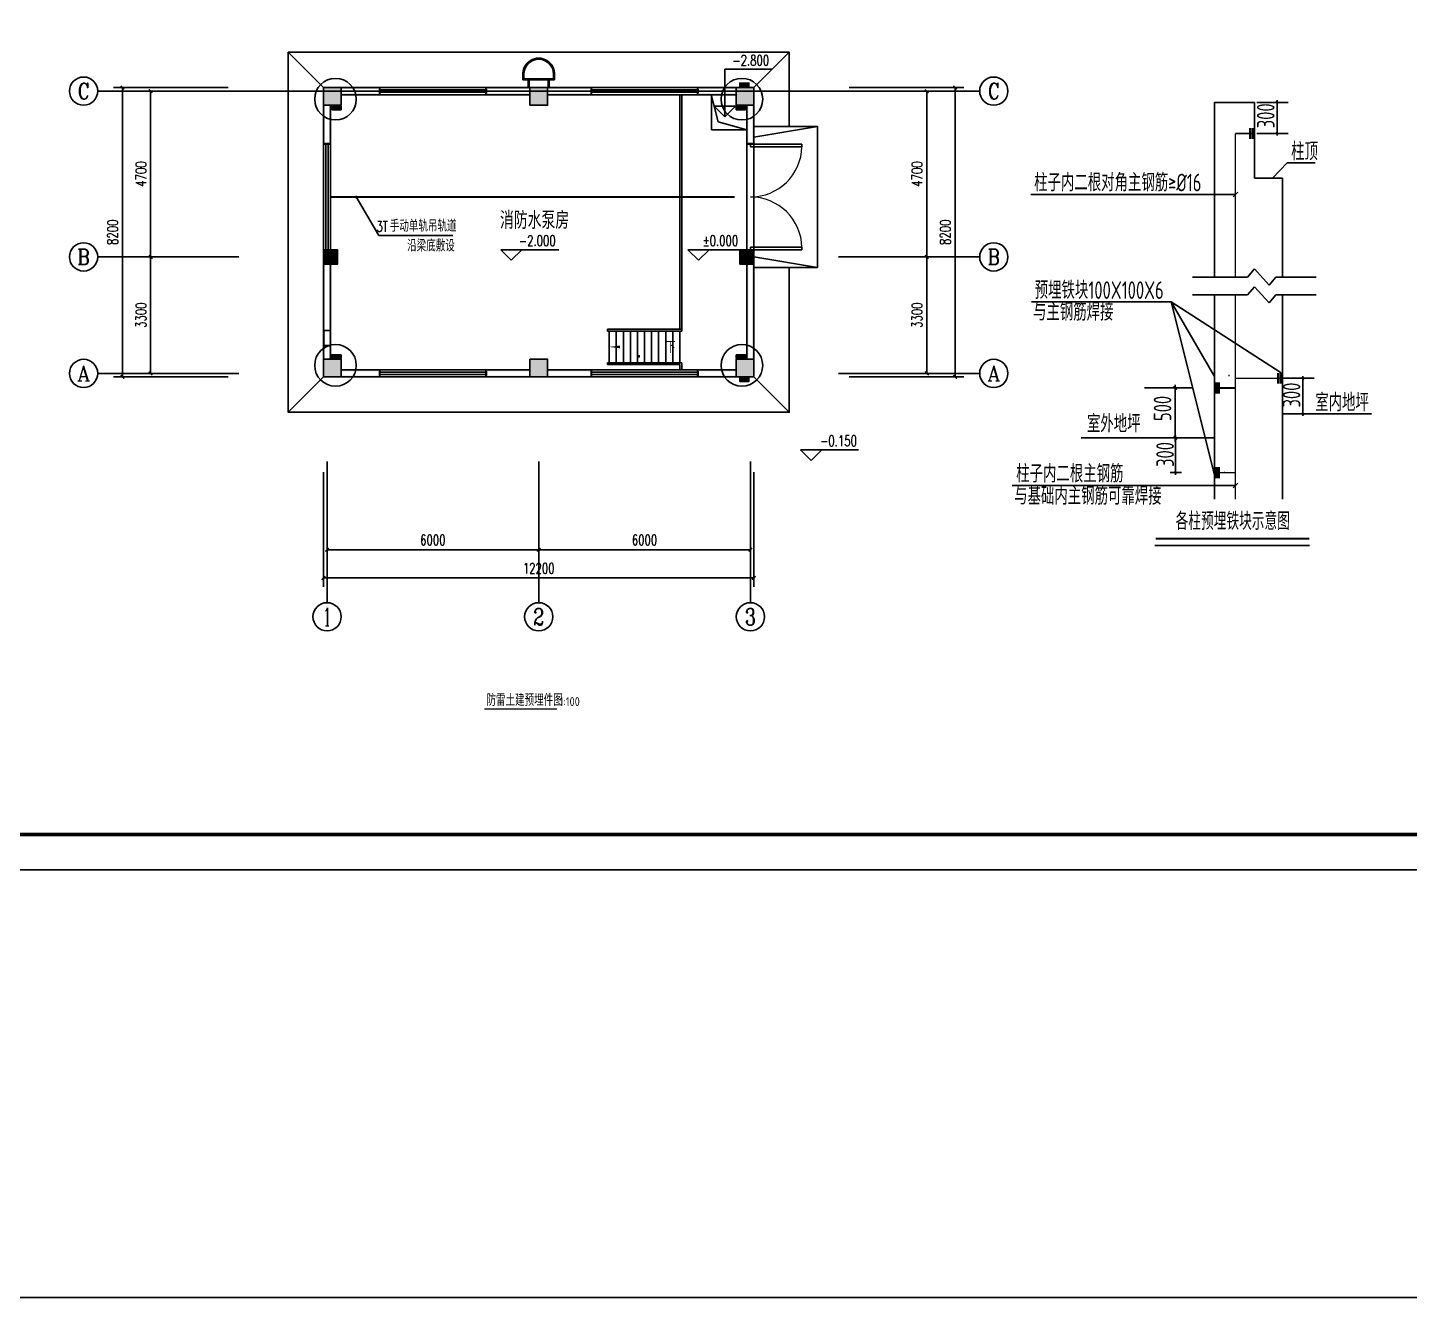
# Model space of a CAD drawing. Extents: x 5394041 to 5729212, y -433068 to -301615.
# Drawn here: x 5506274 to 5545440, y -433068 to -397078 of the extents above; entities that cross this region are included whole.
import ezdxf
from ezdxf.enums import TextEntityAlignment as Align

# ---------------------------------------------------------------- set-up
doc = ezdxf.new("R2010")
doc.units = 0
doc.header["$LTSCALE"] = 1000
doc.header["$MEASUREMENT"] = 0
doc.layers.get('0').update_dxf_attribs({"linetype": 'CONTINUOUS'})
doc.layers.get('Defpoints').update_dxf_attribs({"linetype": 'CONTINUOUS'})
doc.layers.add('_0', color=7, linetype='CONTINUOUS', lineweight=25)
for name, color, linetype in [('AXIS_TEXT', 7, 'CONTINUOUS'), ('PUB_HATCH', 8, 'CONTINUOUS'), ('PUB_TITLE', 4, 'CONTINUOUS'), ('SIG_TEXT', 7, 'CONTINUOUS'), ('建筑', 8, 'CONTINUOUS'), ('建筑底图', 251, 'CONTINUOUS'), ('电气', 3, 'CONTINUOUS')]:
    doc.layers.add(name, color=color, linetype=linetype)
doc.styles.add('_HZTXT', font='txt.shx', dxfattribs={"width": 0.8, "bigfont": 'HZTXT.shx'})
doc.styles.add('_TCH_AXIS', font='COMPLEX', dxfattribs={"bigfont": 'GBCBIG'})
doc.styles.add('_TCH_DIM', font='SIMPLEX', dxfattribs={"bigfont": 'GBCBIG'})
doc.styles.add('_TCH_DIM_T3', font='SIMPLEX', dxfattribs={"width": 0.705882, "bigfont": 'GBCBIG'})
doc.styles.add('COMPLEX', font='COMPLEX')
doc.styles.add('SCEI', font='sceie.shx', dxfattribs={"width": 0.75, "bigfont": 'sceic.shx'})
doc.styles.add('sceie', font='sceie.shx', dxfattribs={"width": 0.7, "bigfont": 'sceic.shx'})
doc.styles.get("Standard").update_dxf_attribs({"font": 'GBENOR', "bigfont": 'GBCBIG'})
doc.styles.add('说明样式', font='gbenor.shx', dxfattribs={"bigfont": 'gbcbig.shx'})
doc.linetypes.add('JD', pattern='A,0.6,[130,ltypeshp.shx,S=0.2,R=145,X=0,Y=0],0.6,-0.3,0.25,-0.3', length=2.05)
doc.dimstyles.new('_TCH_ARCH&&100', dxfattribs={"dimtxt": 297.5, "dimasz": 100, "dimexe": 250, "dimexo": 300, "dimgap": 126.25, "dimtad": 1, "dimdec": 0, "dimzin": 0, "dimdsep": 46, "dimtxsty": '_TCH_DIM_T3', "dimblk": 'ARCHTICK', "dimcen": 0.09, "dimclrt": 7, "dimazin": 2, "dimtfac": 1, "dimtdec": 0, "dimtix": 1, "dimtmove": 2, "dimatfit": 3, "dimfxl": 0, "dimtolj": 1, "dimtzin": 0, "dimarcsym": 0})
pattern_1 = [(45, (1188900.106, 188733.728), (-11.22532015, 11.22532015), [])]
pattern_2 = [(45, (1188801.123, 189382.477), (-11.22532015, 11.22532015), [])]

# ---------------------------------------------------------------- blocks, each defined once
blk = doc.blocks.new('_DIMX')
blk.add_line((-150, 0), (150, 0))
at = {"const_width": 50}
blk.add_lwpolyline([(-70, -70), (70, 70)], dxfattribs=at)
blk = doc.blocks.new('CCJX')
blk.add_line((-1, 0), (1, 0))
at = {"const_width": 0.45}
blk.add_lwpolyline([(-0.54, -0.5), (0.52, 0.56)], dxfattribs=at)
blk = doc.blocks.new('_ArchTick')
at = {"color": 0, "linetype": 'ByBlock', "const_width": 0.4}
blk.add_lwpolyline([(-0.5, -0.5), (0.5, 0.5)], dxfattribs=at)
blk = doc.blocks.new('*D565')
at = {"layer": 'Defpoints', "color": 0, "transparency": 16777216}
for p in [(5514661, -409378), (5526861, -409378), (5526861, -412678)]:
    blk.add_point(p, dxfattribs=at)
at = {"layer": '建筑底图', "color": 0, "lineweight": -2, "transparency": 16777216}
for p, q in [((5514661, -409678), (5514661, -412928)), ((5526861, -409678), (5526861, -412928)), ((5514661, -412678), (5526861, -412678))]:
    blk.add_line(p, q, dxfattribs=at)
at = {"layer": '建筑底图', "color": 0, "lineweight": -2, "transparency": 16777216, "xscale": 100, "yscale": 100, "zscale": 100, "rotation": 180}
blk.add_blockref('_ArchTick', (5514661, -412678), dxfattribs=at)
at = {"layer": '建筑底图', "color": 0, "lineweight": -2, "transparency": 16777216, "xscale": 100, "yscale": 100, "zscale": 100}
blk.add_blockref('_ArchTick', (5526861, -412678), dxfattribs=at)
at = {"layer": '建筑底图', "color": 7, "transparency": 16777216, "insert": (5520761, -412403), "char_height": 297.5, "attachment_point": 5, "style": '_TCH_DIM_T3'}
blk.add_mtext('\\A1;12200', dxfattribs=at)
blk = doc.blocks.new('*D566')
at = {"layer": 'Defpoints', "color": 0, "transparency": 16777216}
for p in [(5514761, -409378), (5520761, -409378), (5520761, -411878)]:
    blk.add_point(p, dxfattribs=at)
at = {"layer": '建筑底图', "color": 0, "lineweight": -2, "transparency": 16777216}
for p, q in [((5514761, -409678), (5514761, -412128)), ((5520761, -409678), (5520761, -412128)), ((5514761, -411878), (5520761, -411878))]:
    blk.add_line(p, q, dxfattribs=at)
at = {"layer": '建筑底图', "color": 0, "lineweight": -2, "transparency": 16777216, "xscale": 100, "yscale": 100, "zscale": 100, "rotation": 180}
blk.add_blockref('_ArchTick', (5514761, -411878), dxfattribs=at)
at = {"layer": '建筑底图', "color": 0, "lineweight": -2, "transparency": 16777216, "xscale": 100, "yscale": 100, "zscale": 100}
blk.add_blockref('_ArchTick', (5520761, -411878), dxfattribs=at)
at = {"layer": '建筑底图', "color": 7, "transparency": 16777216, "insert": (5517761, -411603), "char_height": 297.5, "attachment_point": 5, "style": '_TCH_DIM_T3'}
blk.add_mtext('\\A1;6000', dxfattribs=at)
blk = doc.blocks.new('*D567')
at = {"layer": 'Defpoints', "color": 0, "transparency": 16777216}
for p in [(5520761, -409378), (5526761, -409378), (5526761, -411878)]:
    blk.add_point(p, dxfattribs=at)
at = {"layer": '建筑底图', "color": 0, "lineweight": -2, "transparency": 16777216}
for p, q in [((5520761, -409678), (5520761, -412128)), ((5526761, -409678), (5526761, -412128)), ((5520761, -411878), (5526761, -411878))]:
    blk.add_line(p, q, dxfattribs=at)
at = {"layer": '建筑底图', "color": 0, "lineweight": -2, "transparency": 16777216, "xscale": 100, "yscale": 100, "zscale": 100, "rotation": 180}
blk.add_blockref('_ArchTick', (5520761, -411878), dxfattribs=at)
at = {"layer": '建筑底图', "color": 0, "lineweight": -2, "transparency": 16777216, "xscale": 100, "yscale": 100, "zscale": 100}
blk.add_blockref('_ArchTick', (5526761, -411878), dxfattribs=at)
at = {"layer": '建筑底图', "color": 7, "transparency": 16777216, "insert": (5523761, -411603), "char_height": 297.5, "attachment_point": 5, "style": '_TCH_DIM_T3'}
blk.add_mtext('\\A1;6000', dxfattribs=at)
blk = doc.blocks.new('*D571')
at = {"layer": 'Defpoints', "color": 0, "transparency": 16777216}
for p in [(5508961, -398778), (5512261, -398778), (5512261, -406978)]:
    blk.add_point(p, dxfattribs=at)
at = {"layer": '建筑底图', "color": 0, "lineweight": -2, "transparency": 16777216}
for p, q in [((5511961, -398778), (5508711, -398778)), ((5508961, -406978), (5508961, -398778)), ((5511961, -406978), (5508711, -406978))]:
    blk.add_line(p, q, dxfattribs=at)
at = {"layer": '建筑底图', "color": 0, "lineweight": -2, "transparency": 16777216, "xscale": 100, "yscale": 100, "zscale": 100}
for p, rotation in [((5508961, -398778), 90), ((5508961, -406978), 270)]:
    blk.add_blockref('_ArchTick', p, dxfattribs=dict(at, rotation=rotation))
at = {"layer": '建筑底图', "color": 7, "transparency": 16777216, "insert": (5508686, -402878), "char_height": 297.5, "attachment_point": 5, "rotation": 90, "style": '_TCH_DIM_T3'}
blk.add_mtext('\\A1;8200', dxfattribs=at)
blk = doc.blocks.new('*D572')
at = {"layer": 'Defpoints', "color": 0, "transparency": 16777216}
for p in [(5509761, -403578), (5512261, -403578), (5512261, -406878)]:
    blk.add_point(p, dxfattribs=at)
at = {"layer": '建筑底图', "color": 0, "lineweight": -2, "transparency": 16777216}
for p, q in [((5511961, -403578), (5509511, -403578)), ((5509761, -406878), (5509761, -403578)), ((5511961, -406878), (5509511, -406878))]:
    blk.add_line(p, q, dxfattribs=at)
at = {"layer": '建筑底图', "color": 0, "lineweight": -2, "transparency": 16777216, "xscale": 100, "yscale": 100, "zscale": 100}
for p, rotation in [((5509761, -403578), 90), ((5509761, -406878), 270)]:
    blk.add_blockref('_ArchTick', p, dxfattribs=dict(at, rotation=rotation))
at = {"layer": '建筑底图', "color": 7, "transparency": 16777216, "insert": (5509486, -405228), "char_height": 297.5, "attachment_point": 5, "rotation": 90, "style": '_TCH_DIM_T3'}
blk.add_mtext('\\A1;3300', dxfattribs=at)
blk = doc.blocks.new('*D573')
at = {"layer": 'Defpoints', "color": 0, "transparency": 16777216}
for p in [(5509761, -398878), (5512261, -398878), (5512261, -403578)]:
    blk.add_point(p, dxfattribs=at)
at = {"layer": '建筑底图', "color": 0, "lineweight": -2, "transparency": 16777216}
for p, q in [((5511961, -398878), (5509511, -398878)), ((5509761, -403578), (5509761, -398878)), ((5511961, -403578), (5509511, -403578))]:
    blk.add_line(p, q, dxfattribs=at)
at = {"layer": '建筑底图', "color": 0, "lineweight": -2, "transparency": 16777216, "xscale": 100, "yscale": 100, "zscale": 100}
for p, rotation in [((5509761, -398878), 90), ((5509761, -403578), 270)]:
    blk.add_blockref('_ArchTick', p, dxfattribs=dict(at, rotation=rotation))
at = {"layer": '建筑底图', "color": 7, "transparency": 16777216, "insert": (5509486, -401228), "char_height": 297.5, "attachment_point": 5, "rotation": 90, "style": '_TCH_DIM_T3'}
blk.add_mtext('\\A1;4700', dxfattribs=at)
blk = doc.blocks.new('*D574')
at = {"layer": 'Defpoints', "color": 0, "transparency": 16777216}
for p in [(5529261, -398778), (5532561, -398778), (5529261, -406978)]:
    blk.add_point(p, dxfattribs=at)
at = {"layer": '建筑底图', "color": 0, "lineweight": -2, "transparency": 16777216}
for p, q in [((5529561, -398778), (5532811, -398778)), ((5532561, -406978), (5532561, -398778)), ((5529561, -406978), (5532811, -406978))]:
    blk.add_line(p, q, dxfattribs=at)
at = {"layer": '建筑底图', "color": 0, "lineweight": -2, "transparency": 16777216, "xscale": 100, "yscale": 100, "zscale": 100}
for p, rotation in [((5532561, -398778), 90), ((5532561, -406978), 270)]:
    blk.add_blockref('_ArchTick', p, dxfattribs=dict(at, rotation=rotation))
at = {"layer": '建筑底图', "color": 7, "transparency": 16777216, "insert": (5532286, -402878), "char_height": 297.5, "attachment_point": 5, "rotation": 90, "style": '_TCH_DIM_T3'}
blk.add_mtext('\\A1;8200', dxfattribs=at)
blk = doc.blocks.new('*D575')
at = {"layer": 'Defpoints', "color": 0, "transparency": 16777216}
for p in [(5529261, -403578), (5531761, -403578), (5529261, -406878)]:
    blk.add_point(p, dxfattribs=at)
at = {"layer": '建筑底图', "color": 0, "lineweight": -2, "transparency": 16777216}
for p, q in [((5529561, -403578), (5532011, -403578)), ((5531761, -406878), (5531761, -403578)), ((5529561, -406878), (5532011, -406878))]:
    blk.add_line(p, q, dxfattribs=at)
at = {"layer": '建筑底图', "color": 0, "lineweight": -2, "transparency": 16777216, "xscale": 100, "yscale": 100, "zscale": 100}
for p, rotation in [((5531761, -403578), 90), ((5531761, -406878), 270)]:
    blk.add_blockref('_ArchTick', p, dxfattribs=dict(at, rotation=rotation))
at = {"layer": '建筑底图', "color": 7, "transparency": 16777216, "insert": (5531486, -405228), "char_height": 297.5, "attachment_point": 5, "rotation": 90, "style": '_TCH_DIM_T3'}
blk.add_mtext('\\A1;3300', dxfattribs=at)
blk = doc.blocks.new('*D576')
at = {"layer": 'Defpoints', "color": 0, "transparency": 16777216}
for p in [(5529261, -398878), (5531761, -398878), (5529261, -403578)]:
    blk.add_point(p, dxfattribs=at)
at = {"layer": '建筑底图', "color": 0, "lineweight": -2, "transparency": 16777216}
for p, q in [((5529561, -398878), (5532011, -398878)), ((5531761, -403578), (5531761, -398878)), ((5529561, -403578), (5532011, -403578))]:
    blk.add_line(p, q, dxfattribs=at)
at = {"layer": '建筑底图', "color": 0, "lineweight": -2, "transparency": 16777216, "xscale": 100, "yscale": 100, "zscale": 100}
for p, rotation in [((5531761, -398878), 90), ((5531761, -403578), 270)]:
    blk.add_blockref('_ArchTick', p, dxfattribs=dict(at, rotation=rotation))
at = {"layer": '建筑底图', "color": 7, "transparency": 16777216, "insert": (5531486, -401228), "char_height": 297.5, "attachment_point": 5, "rotation": 90, "style": '_TCH_DIM_T3'}
blk.add_mtext('\\A1;4700', dxfattribs=at)
blk = doc.blocks.new('_FZH')
blk.add_lwpolyline([(-0.5, -0.5), (0.5, -0.5), (0.5, 0.5), (-0.5, 0.5)], close=True)
at = {"layer": 'PUB_HATCH'}
blk.add_solid([(-0.5, -0.5), (0.5, -0.5), (-0.5, 0.5), (0.5, 0.5)], dxfattribs=at)
blk = doc.blocks.new('$TCHSYS$WIN2D')
for p, q in [((-0.5, 0.5), (0.5, 0.5)), ((-0.5, 0.5), (-0.5, -0.5)), ((0.5, 0.5), (0.5, -0.5)), ((0.5, 0.167), (-0.5, 0.167)), ((0.5, -0.167), (-0.5, -0.167)), ((-0.5, -0.5), (0.5, -0.5))]:
    blk.add_line(p, q)
blk = doc.blocks.new('$DorLib2D$00000002')
for p, q in [((-0.5, 0), (-0.5, 0.4875)), ((-0.475, 0.4875), (-0.5, 0.4875)), ((-0.475, 0), (-0.475, 0.4875)), ((0.475, 0), (0.475, 0.4875)), ((0.475, 0.4875), (0.5, 0.4875)), ((0.5, 0), (0.5, 0.4875)), ((-0.5, 0), (-0.475, 0)), ((0.5, 0), (0.475, 0))]:
    blk.add_line(p, q)
at = {"lineweight": 13}
for centre, start, end in [((-0.4875, 0), 0, 88.53072), ((0.4875, 0), 91.46928, 180)]:
    blk.add_arc(centre, 0.4875, start, end, dxfattribs=at)
blk = doc.blocks.new('_AXISO')
blk.add_circle((0, 0), 0.5)
at = {"layer": 'AXIS_TEXT', "style": 'COMPLEX', "width": 1.041667}
blk.add_attdef('A', text='', height=0.56, dxfattribs=at).set_placement((-0.25, -0.28), (0.25, -0.28), align=Align.FIT)

msp = doc.modelspace()

# ---------------------------------------------------------------- hatches: boundary and pattern name
at = {"layer": 'SIG_TEXT'}
h = msp.add_hatch(dxfattribs=at)
h.set_pattern_fill('ANSI31', color=256, scale=10, style=0)
h.set_pattern_definition(pattern_1)
h.paths.add_polyline_path([(5526461.2, -398756.7), (5526718.6, -398756.7), (5526718.6, -398652), (5526461.2, -398652)])
h = msp.add_hatch(dxfattribs=at)
h.set_pattern_fill('ANSI31', color=256, scale=10, style=0)
h.set_pattern_definition(pattern_2)
h.paths.add_polyline_path([(5515159.2, -399405.4), (5514901.8, -399405.4), (5514901.8, -399300.7), (5515159.2, -399300.7)])
h = msp.add_hatch(dxfattribs=at)
h.set_pattern_fill('ANSI31', color=256, scale=10, style=0)
h.set_pattern_definition(pattern_2)
h.paths.add_polyline_path([(5526362.2, -399405.4), (5526619.6, -399405.4), (5526619.6, -399300.7), (5526362.2, -399300.7)])
h = msp.add_hatch(dxfattribs=at)
h.set_pattern_fill('ANSI31', color=256, scale=10, style=0)
h.set_pattern_definition(pattern_2)
h.paths.add_polyline_path([(5515159.2, -406351.4), (5514901.8, -406351.4), (5514901.8, -406456.1), (5515159.2, -406456.1)])
h = msp.add_hatch(dxfattribs=at)
h.set_pattern_fill('ANSI31', color=256, scale=10, style=0)
h.set_pattern_definition(pattern_2)
h.paths.add_polyline_path([(5526362.2, -406351.4), (5526619.6, -406351.4), (5526619.6, -406456.1), (5526362.2, -406456.1)])
h = msp.add_hatch(dxfattribs=at)
h.set_pattern_fill('ANSI31', color=256, scale=10, style=0)
h.set_pattern_definition(pattern_1)
h.paths.add_polyline_path([(5526461.2, -407000.2), (5526718.6, -407000.2), (5526718.6, -407104.8), (5526461.2, -407104.8)])
at = {"layer": '建筑底图'}
for points in [[(5515160.7, -398778.4), (5514660.7, -398778.4), (5514700.7, -398818.4), (5515120.7, -398818.4)], [(5514660.7, -398778.4), (5514660.7, -399278.4), (5514700.7, -399238.4), (5514700.7, -398818.4)], [(5515160.7, -399278.4), (5515160.7, -398778.4), (5515120.7, -398818.4), (5515120.7, -399238.4)], [(5515160.7, -398778.4), (5515160.7, -398818.4), (5516220.7, -398818.4), (5516260.7, -398778.4)], [(5515160.7, -398938.4), (5515160.7, -398978.4), (5516260.7, -398978.4), (5516220.7, -398938.4)], [(5516260.7, -398978.4), (5516260.7, -398778.4), (5516220.7, -398818.4), (5516220.7, -398938.4)], [(5520510.7, -398818.4), (5520510.7, -398778.4), (5519260.7, -398778.4), (5519300.7, -398818.4)], [(5519260.7, -398778.4), (5519260.7, -398978.4), (5519300.7, -398938.4), (5519300.7, -398818.4)], [(5520510.7, -398978.4), (5520510.7, -398938.4), (5519300.7, -398938.4), (5519260.7, -398978.4)], [(5521010.7, -398778.4), (5520510.7, -398778.4), (5520550.7, -398818.4), (5520970.7, -398818.4)], [(5520510.7, -398778.4), (5520510.7, -399278.4), (5520550.7, -399238.4), (5520550.7, -398818.4)], [(5521010.7, -399278.4), (5521010.7, -398778.4), (5520970.7, -398818.4), (5520970.7, -399238.4)], [(5521010.7, -398778.4), (5521010.7, -398818.4), (5522220.7, -398818.4), (5522260.7, -398778.4)], [(5521010.7, -398938.4), (5521010.7, -398978.4), (5522260.7, -398978.4), (5522220.7, -398938.4)], [(5522260.7, -398978.4), (5522260.7, -398778.4), (5522220.7, -398818.4), (5522220.7, -398938.4)], [(5526360.7, -398818.4), (5526360.7, -398778.4), (5525260.7, -398778.4), (5525300.7, -398818.4)], [(5525260.7, -398778.4), (5525260.7, -398978.4), (5525300.7, -398938.4), (5525300.7, -398818.4)], [(5526360.7, -398978.4), (5526360.7, -398938.4), (5525300.7, -398938.4), (5525260.7, -398978.4)], [(5526860.7, -398778.4), (5526360.7, -398778.4), (5526400.7, -398818.4), (5526820.7, -398818.4)], [(5526360.7, -398778.4), (5526360.7, -399278.4), (5526400.7, -399238.4), (5526400.7, -398818.4)], [(5526860.7, -399278.4), (5526860.7, -398778.4), (5526820.7, -398818.4), (5526820.7, -399238.4)], [(5514660.7, -399278.4), (5515160.7, -399278.4), (5515120.7, -399238.4), (5514700.7, -399238.4)], [(5514700.7, -399278.4), (5514660.7, -399278.4), (5514660.7, -400378.4), (5514700.7, -400338.4)], [(5514860.7, -399278.4), (5514820.7, -399278.4), (5514820.7, -400338.4), (5514860.7, -400378.4)], [(5520510.7, -399278.4), (5521010.7, -399278.4), (5520970.7, -399238.4), (5520550.7, -399238.4)], [(5526360.7, -399278.4), (5526860.7, -399278.4), (5526820.7, -399238.4), (5526400.7, -399238.4)], [(5526700.7, -399278.4), (5526660.7, -399278.4), (5526660.7, -400378.4), (5526700.7, -400338.4)], [(5526860.7, -399278.4), (5526820.7, -399278.4), (5526820.7, -400338.4), (5526860.7, -400378.4)], [(5514660.7, -400378.4), (5514860.7, -400378.4), (5514820.7, -400338.4), (5514700.7, -400338.4)], [(5526660.7, -400378.4), (5526860.7, -400378.4), (5526820.7, -400338.4), (5526700.7, -400338.4)], [(5515060.7, -403378.4), (5514660.7, -403378.4), (5514700.7, -403418.4), (5515020.7, -403418.4)], [(5514660.7, -403378.4), (5514660.7, -403778.4), (5514700.7, -403738.4), (5514700.7, -403418.4)], [(5515060.7, -403778.4), (5515060.7, -403378.4), (5515020.7, -403418.4), (5515020.7, -403738.4)], [(5526860.7, -403378.4), (5526460.7, -403378.4), (5526500.7, -403418.4), (5526820.7, -403418.4)], [(5526460.7, -403378.4), (5526460.7, -403778.4), (5526500.7, -403738.4), (5526500.7, -403418.4)], [(5526860.7, -403778.4), (5526860.7, -403378.4), (5526820.7, -403418.4), (5526820.7, -403738.4)], [(5514660.7, -403778.4), (5515060.7, -403778.4), (5515020.7, -403738.4), (5514700.7, -403738.4)], [(5514660.7, -406478.4), (5514700.7, -406478.4), (5514700.7, -403778.4), (5514660.7, -403778.4)], [(5514820.7, -406478.4), (5514860.7, -406478.4), (5514860.7, -403778.4), (5514820.7, -403778.4)], [(5526460.7, -403778.4), (5526860.7, -403778.4), (5526820.7, -403738.4), (5526500.7, -403738.4)], [(5526660.7, -406478.4), (5526700.7, -406478.4), (5526700.7, -403778.4), (5526660.7, -403778.4)], [(5526820.7, -406478.4), (5526860.7, -406478.4), (5526860.7, -403778.4), (5526820.7, -403778.4)], [(5515160.7, -406478.4), (5514660.7, -406478.4), (5514700.7, -406518.4), (5515120.7, -406518.4)], [(5514660.7, -406478.4), (5514660.7, -406978.4), (5514700.7, -406938.4), (5514700.7, -406518.4)], [(5515160.7, -406978.4), (5515160.7, -406478.4), (5515120.7, -406518.4), (5515120.7, -406938.4)], [(5521010.7, -406478.4), (5520510.7, -406478.4), (5520550.7, -406518.4), (5520970.7, -406518.4)], [(5520510.7, -406478.4), (5520510.7, -406978.4), (5520550.7, -406938.4), (5520550.7, -406518.4)], [(5521010.7, -406978.4), (5521010.7, -406478.4), (5520970.7, -406518.4), (5520970.7, -406938.4)], [(5526860.7, -406478.4), (5526360.7, -406478.4), (5526400.7, -406518.4), (5526820.7, -406518.4)], [(5526360.7, -406478.4), (5526360.7, -406978.4), (5526400.7, -406938.4), (5526400.7, -406518.4)], [(5526860.7, -406978.4), (5526860.7, -406478.4), (5526820.7, -406518.4), (5526820.7, -406938.4)], [(5514660.7, -406978.4), (5515160.7, -406978.4), (5515120.7, -406938.4), (5514700.7, -406938.4)], [(5515160.7, -406778.4), (5515160.7, -406818.4), (5516220.7, -406818.4), (5516260.7, -406778.4)], [(5515160.7, -406938.4), (5515160.7, -406978.4), (5516260.7, -406978.4), (5516220.7, -406938.4)], [(5516260.7, -406978.4), (5516260.7, -406778.4), (5516220.7, -406818.4), (5516220.7, -406938.4)], [(5520510.7, -406818.4), (5520510.7, -406778.4), (5519260.7, -406778.4), (5519300.7, -406818.4)], [(5519260.7, -406778.4), (5519260.7, -406978.4), (5519300.7, -406938.4), (5519300.7, -406818.4)], [(5520510.7, -406978.4), (5520510.7, -406938.4), (5519300.7, -406938.4), (5519260.7, -406978.4)], [(5520510.7, -406978.4), (5521010.7, -406978.4), (5520970.7, -406938.4), (5520550.7, -406938.4)], [(5521010.7, -406778.4), (5521010.7, -406818.4), (5522220.7, -406818.4), (5522260.7, -406778.4)], [(5521010.7, -406938.4), (5521010.7, -406978.4), (5522260.7, -406978.4), (5522220.7, -406938.4)], [(5522260.7, -406978.4), (5522260.7, -406778.4), (5522220.7, -406818.4), (5522220.7, -406938.4)], [(5526360.7, -406818.4), (5526360.7, -406778.4), (5525260.7, -406778.4), (5525300.7, -406818.4)], [(5525260.7, -406778.4), (5525260.7, -406978.4), (5525300.7, -406938.4), (5525300.7, -406818.4)], [(5526360.7, -406978.4), (5526360.7, -406938.4), (5525300.7, -406938.4), (5525260.7, -406978.4)], [(5526360.7, -406978.4), (5526860.7, -406978.4), (5526820.7, -406938.4), (5526400.7, -406938.4)]]:
    msp.add_hatch(color=256, dxfattribs=at).paths.add_polyline_path(points)

# ---------------------------------------------------------------- linework, layer by layer
at = {"color": 1}
msp.add_lwpolyline([(5394041.5, -301614.8), (5684355, -301614.8), (5684355, -433067.9), (5394041.5, -433067.9)], close=True, dxfattribs=at)
for centre in [(5515000.7, -399105.5), (5526520.7, -399105.5), (5515000.7, -406651.4), (5526520.7, -406651.4)]:
    msp.add_circle(centre, 590.1)
at = {"layer": '_0', "color": 3, "const_width": 35}
msp.add_lwpolyline([(5519221.4, -416393.4), (5521277, -416393.4)], dxfattribs=at)
at = {"layer": 'PUB_TITLE', "color": 4}
msp.add_lwpolyline([(5498674.7, -420950.6), (5582774.7, -420950.6), (5582774.7, -361550.6), (5498674.7, -361550.6)], close=True, dxfattribs=at)
at = {"layer": 'PUB_TITLE', "color": 4, "const_width": 100}
msp.add_lwpolyline([(5501174.7, -419950.6), (5581774.7, -419950.6), (5581774.7, -362550.6), (5501174.7, -362550.6)], close=True, dxfattribs=at)
at = {"layer": 'SIG_TEXT', "ltscale": 5}
for points in [[(5526461.2, -398756.7), (5526718.6, -398756.7), (5526718.6, -398652), (5526461.2, -398652)], [(5515159.2, -399405.4), (5514901.8, -399405.4), (5514901.8, -399300.7), (5515159.2, -399300.7)], [(5526362.2, -399405.4), (5526619.6, -399405.4), (5526619.6, -399300.7), (5526362.2, -399300.7)], [(5515159.2, -406351.4), (5514901.8, -406351.4), (5514901.8, -406456.1), (5515159.2, -406456.1)], [(5526362.2, -406351.4), (5526619.6, -406351.4), (5526619.6, -406456.1), (5526362.2, -406456.1)], [(5526461.2, -407000.2), (5526718.6, -407000.2), (5526718.6, -407104.8), (5526461.2, -407104.8)]]:
    msp.add_lwpolyline(points, close=True, dxfattribs=at)
at = {"layer": '建筑'}
msp.add_line((5538226.9, -411761.6), (5542606.1, -411761.6), dxfattribs=at)
at = {"layer": '建筑', "const_width": 60}
msp.add_lwpolyline([(5538246.7, -411564.6), (5542606.1, -411564.6)], dxfattribs=at)
at = {"layer": '建筑底图'}
for p, q in [((5513660.7, -397778.4), (5514660.7, -398778.4)), ((5527860.7, -397778.4), (5526860.7, -398778.4)), ((5526034.4, -399603.8), (5526034.4, -398257.8)), ((5526034.4, -398257.8), (5527379.9, -398257.8)), ((5520311.7, -398558.4), (5520311.7, -398378.4)), ((5520460.7, -398558.4), (5520311.7, -398558.4)), ((5520340.7, -398528.4), (5520340.7, -398393.2)), ((5520460.7, -398528.4), (5520340.7, -398528.4)), ((5521060.7, -398528.4), (5521180.7, -398528.4)), ((5521060.7, -398558.4), (5521209.7, -398558.4)), ((5521180.7, -398528.4), (5521180.7, -398393.2)), ((5521209.7, -398558.4), (5521209.7, -398378.4)), ((5512260.7, -398878.4), (5508260.7, -398878.4)), ((5512260.7, -398878.4), (5529260.7, -398878.4)), ((5516260.7, -398778.4), (5515160.7, -398778.4)), ((5515160.7, -398978.4), (5516260.7, -398978.4)), ((5516260.7, -398978.4), (5516260.7, -398778.4)), ((5520510.7, -398778.4), (5519260.7, -398778.4)), ((5519260.7, -398778.4), (5519260.7, -398978.4)), ((5519260.7, -398978.4), (5520510.7, -398978.4)), ((5522260.7, -398778.4), (5521010.7, -398778.4)), ((5521010.7, -398978.4), (5522260.7, -398978.4)), ((5522260.7, -398978.4), (5522260.7, -398778.4)), ((5524760.7, -405628.4), (5524760.7, -398978.4)), ((5524820.7, -405678.4), (5524820.7, -398978.4)), ((5526360.7, -398778.4), (5525260.7, -398778.4)), ((5525260.7, -398778.4), (5525260.7, -398978.4)), ((5525260.7, -398978.4), (5526360.7, -398978.4)), ((5525660.7, -398978.4), (5525660.7, -399978.4)), ((5525660.7, -399015.9), (5525847.3, -399748.8)), ((5529260.7, -398878.4), (5533260.7, -398878.4)), ((5514660.7, -399278.4), (5514660.7, -400378.4)), ((5514860.7, -400378.4), (5514860.7, -399278.4)), ((5526034.4, -399603.8), (5525734.4, -399303.8)), ((5525734.4, -399303.8), (5526334.4, -399303.8)), ((5526034.4, -399603.8), (5526334.4, -399303.8)), ((5526660.7, -399278.4), (5526660.7, -400378.4)), ((5526860.7, -400378.4), (5526860.7, -399278.4)), ((5525847.3, -399748.8), (5526660.7, -399978.4)), ((5526860.7, -400178.4), (5528660.7, -399878.4)), ((5526860.7, -399878.4), (5528660.7, -399878.4)), ((5528660.7, -399878.4), (5528660.7, -403878.4)), ((5525660.7, -399978.4), (5526660.7, -399978.4)), ((5514660.7, -400378.4), (5514860.7, -400378.4)), ((5526660.7, -400378.4), (5526660.7, -403378.4)), ((5526660.7, -400378.4), (5526860.7, -400378.4)), ((5526860.7, -400378.4), (5526860.7, -403378.4)), ((5515583.1, -401878.4), (5516231.8, -402968.8)), ((5516231.8, -402968.8), (5518327.8, -402968.8)), ((5519984.2, -403672.2), (5519684.2, -403372.2)), ((5519684.2, -403372.2), (5521329.7, -403372.2)), ((5519984.2, -403672.2), (5520284.2, -403372.2)), ((5525291.8, -403672.2), (5524991.8, -403372.2)), ((5524991.8, -403372.2), (5526539.1, -403372.2)), ((5525291.8, -403672.2), (5525591.8, -403372.2)), ((5512260.7, -403578.4), (5508260.7, -403578.4)), ((5514660.7, -403778.4), (5514660.7, -406478.4)), ((5514860.7, -403778.4), (5514860.7, -406478.4)), ((5526660.7, -403778.4), (5526660.7, -406478.4)), ((5526860.7, -403578.4), (5528660.7, -403878.4)), ((5526860.7, -403778.4), (5526860.7, -406478.4)), ((5529260.7, -403578.4), (5533260.7, -403578.4)), ((5526860.7, -403878.4), (5528660.7, -403878.4)), ((5522710.7, -405678.4), (5522710.7, -405628.4)), ((5524820.7, -405628.4), (5522710.7, -405628.4)), ((5524820.7, -405678.4), (5522710.7, -405678.4)), ((5522760.7, -405678.4), (5522760.7, -406578.4)), ((5522960.7, -405678.4), (5522960.7, -406578.4)), ((5523160.7, -405678.4), (5523160.7, -406578.4)), ((5523360.7, -405678.4), (5523360.7, -406578.4)), ((5523560.7, -405678.4), (5523560.7, -406578.4)), ((5523760.7, -405678.4), (5523760.7, -406578.4)), ((5523960.7, -405678.4), (5523960.7, -406578.4)), ((5524160.7, -405678.4), (5524160.7, -406578.4)), ((5524360.7, -405678.4), (5524360.7, -406578.4)), ((5524560.7, -405678.4), (5524560.7, -406578.4)), ((5524760.7, -405678.4), (5524760.7, -406578.4)), ((5512260.7, -406878.4), (5508260.7, -406878.4)), ((5516260.7, -406778.4), (5515160.7, -406778.4)), ((5516260.7, -406978.4), (5516260.7, -406778.4)), ((5520510.7, -406778.4), (5519260.7, -406778.4)), ((5519260.7, -406778.4), (5519260.7, -406978.4)), ((5522260.7, -406778.4), (5521010.7, -406778.4)), ((5522260.7, -406978.4), (5522260.7, -406778.4)), ((5522710.7, -406628.4), (5522710.7, -406578.4)), ((5524820.7, -406578.4), (5522710.7, -406578.4)), ((5524760.7, -406628.4), (5522710.7, -406628.4)), ((5524760.7, -406778.4), (5524760.7, -406628.4)), ((5524820.7, -406778.4), (5524820.7, -406578.4)), ((5526360.7, -406778.4), (5525260.7, -406778.4)), ((5525260.7, -406778.4), (5525260.7, -406978.4)), ((5529260.7, -406878.4), (5533260.7, -406878.4)), ((5513660.7, -407978.4), (5514660.7, -406978.4)), ((5515160.7, -406978.4), (5516260.7, -406978.4)), ((5519260.7, -406978.4), (5520510.7, -406978.4)), ((5521010.7, -406978.4), (5522260.7, -406978.4)), ((5525260.7, -406978.4), (5526360.7, -406978.4)), ((5527860.7, -407978.4), (5526860.7, -406978.4)), ((5528481.8, -409343.5), (5528181.8, -409043.5)), ((5528181.8, -409043.5), (5529827.3, -409043.5)), ((5528481.8, -409343.5), (5528781.8, -409043.5)), ((5514760.7, -409378.4), (5514760.7, -413378.4)), ((5520760.7, -409378.4), (5520760.7, -413378.4)), ((5526760.7, -409378.4), (5526760.7, -413378.4))]:
    msp.add_line(p, q, dxfattribs=at)
for points in [[(5527860.7, -403878.4), (5527860.7, -407978.4), (5513660.7, -407978.4), (5513660.7, -397778.4), (5527860.7, -397778.4), (5527860.7, -399878.4)], [(5521060.7, -398778.4), (5521060.7, -398528.4), (5520460.7, -398528.4), (5520460.7, -398778.4)], [(5521030.7, -398778.4), (5521030.7, -398558.4), (5520490.7, -398558.4), (5520490.7, -398778.4)], [(5514860.7, -405658.4), (5514860.7, -406098.4), (5514660.7, -406098.4), (5514660.7, -405658.4), (5514860.7, -405658.4)]]:
    msp.add_lwpolyline(points, dxfattribs=at)
at = {"layer": '建筑底图', "const_width": 40}
for points in [[(5515572.8, -401861.2, 1), (5515593.3, -401895.6, 1)], [(5523608.3, -406379.7, 1), (5523582.8, -406410.5, 1)]]:
    msp.add_lwpolyline(points, format="xyb", close=True, dxfattribs=at)
at = {"layer": '建筑底图', "const_width": 60}
msp.add_lwpolyline([(5526313.5, -401878.4), (5514860.7, -401878.4)], dxfattribs=at)
at = {"layer": '建筑底图', "const_width": 30}
msp.add_lwpolyline([(5514845.7, -405673.4), (5514845.7, -406083.4), (5514675.7, -406083.4), (5514675.7, -405673.4)], close=True, dxfattribs=at)
at = {"layer": '建筑底图'}
msp.add_lwpolyline([(5524267.9, -406128.4, 0, 0, 0), (5522760.7, -406128.4, 0, 80, 0), (5523060.7, -406128.4, 0, 0, 0)], format="xyseb", dxfattribs=at)
for radius, start, end in [(450, 356.17745, 183.82255), (420, 0, 180)]:
    msp.add_arc((5520760.7, -398393.2), radius, start, end, dxfattribs=at)
at = {"layer": '电气'}
for p, q in [((5539913.2, -399199.2), (5539913.2, -402230.6)), ((5539913.2, -399199.2), (5541051.3, -399199.2)), ((5541051.3, -399199.2), (5541051.3, -401341)), ((5541113.2, -399196.8), (5542007.9, -399196.8)), ((5541693.1, -399196.8), (5541693.1, -400080.1)), ((5541113.2, -400077.7), (5542007.9, -400077.7)), ((5541562.2, -401341), (5541981.1, -400911)), ((5542767.5, -400911), (5541981.1, -400911)), ((5541051.3, -401341), (5541845.2, -401341)), ((5541845.2, -401341), (5541845.2, -402230.6)), ((5540509.7, -401809), (5534714.2, -401809)), ((5540577.3, -401741.4), (5540442, -401876.7)), ((5539913.2, -402230.6), (5539913.2, -404150)), ((5541845.2, -402230.6), (5541845.2, -404150)), ((5539294.9, -404150), (5540849.6, -404150)), ((5539913.2, -403958.6), (5539913.2, -404150)), ((5540849.6, -404150), (5541047.1, -403919.3)), ((5541047.1, -403919.3), (5541470.7, -404374.1)), ((5541470.7, -404374.1), (5541655.3, -404150)), ((5541655.3, -404150), (5542800.8, -404150)), ((5541845.2, -403958.6), (5541845.2, -404150)), ((5540849.6, -404652.9), (5541047.1, -404422.2)), ((5541047.1, -404422.2), (5541470.7, -404877)), ((5534732.6, -404849.7), (5538692, -404849.7)), ((5539913.2, -406968.3), (5538692, -404849.7)), ((5538692, -404849.7), (5539913.2, -409754.2)), ((5538692, -404849.7), (5541809.9, -406863.6)), ((5539294.9, -404652.9), (5540849.6, -404652.9)), ((5539913.2, -404652.9), (5539913.2, -406968.3)), ((5541470.7, -404877), (5541655.3, -404652.9)), ((5541655.3, -404652.9), (5542800.8, -404652.9)), ((5541845.2, -404652.9), (5541845.2, -407352.9)), ((5539913.2, -406740.3), (5539913.2, -407913.5)), ((5537934.2, -407292.3), (5539276.3, -407292.3)), ((5538804.1, -407292.3), (5538804.1, -408616.7)), ((5540311.4, -406941.2), (5540341.7, -406941.2)), ((5541845.2, -407017.7), (5542739.9, -407017.7)), ((5541845.2, -407267.9), (5541845.2, -410445.2)), ((5542425.1, -407078.2), (5542425.1, -408021.3)), ((5539913.2, -407913.5), (5539913.2, -410445.2)), ((5541845.2, -408024.9), (5544363.5, -408024.9)), ((5539913.2, -408707.4), (5536135.2, -408707.4)), ((5538531.4, -408707.4), (5538864.6, -408707.4)), ((5538807.6, -408707), (5538542, -408707)), ((5538807.6, -408707.4), (5538807.6, -409690.2)), ((5540509.7, -410053.1), (5534179.4, -410053.1)), ((5538659, -409690.2), (5538979.8, -409690.2)), ((5540192, -409691), (5540213.2, -409691)), ((5540577.3, -409985.4), (5540442, -410120.7))]:
    msp.add_line(p, q, dxfattribs=at)
for points, const_width in [([(5540931.1, -400231.8), (5540931.1, -399923.6)], 80.6), ([(5541016, -400231.8), (5541016, -399923.6)], 80.6), ([(5540509.7, -400077.7), (5541051.3, -400077.7)], 42.3), ([(5540509.7, -400080), (5540509.7, -402230.6)], 42.3), ([(5540509.7, -402230.6), (5540509.7, -404150)], 42.3), ([(5540509.7, -404652.9), (5540509.7, -407020.6)], 42.3), ([(5540509.7, -406792.6), (5540509.7, -410445.2)], 42.3), ([(5541725, -407171.8), (5541725, -406863.6)], 80.6), ([(5541809.9, -407171.8), (5541809.9, -406863.6)], 80.6), ([(5539941.9, -407454.1), (5539941.9, -407130.5)], 84.7), ([(5540031.1, -407454.1), (5540031.1, -407130.5)], 84.7), ([(5539941.9, -409852.8), (5539941.9, -409529.3)], 84.7), ([(5540031.1, -409852.8), (5540031.1, -409529.3)], 84.7)]:
    msp.add_lwpolyline(points, dxfattribs=dict(at, const_width=const_width))
at = {"layer": '电气', "linetype": 'JD', "ltscale": 2}
for points, const_width in [([(5539913.2, -407292.3), (5540509.7, -407292.3)], 48.4), ([(5541845.2, -407017.7), (5540509.7, -407017.7)], 32.3), ([(5540031.1, -409691), (5540509.7, -409691)], 33.9)]:
    msp.add_lwpolyline(points, dxfattribs=dict(at, const_width=const_width))

# ---------------------------------------------------------------- block references
at = {"layer": '建筑底图'}
ref = msp.add_blockref('_AXISO', (5507860.7, -398878.4), dxfattribs=dict(at, xscale=800, yscale=800, zscale=800))
ref.add_attrib('A', 'C', dxfattribs={"layer": 'AXIS_TEXT', "color": 0, "height": 455.7, "style": '_TCH_AXIS'}).set_placement((5507698, -399106.3), (5508023.4, -399106.3), align=Align.FIT)
ref = msp.add_blockref('_AXISO', (5533660.7, -398878.4), dxfattribs=dict(at, xscale=800, yscale=800, zscale=800))
ref.add_attrib('A', 'C', dxfattribs={"layer": 'AXIS_TEXT', "color": 0, "height": 455.7, "style": '_TCH_AXIS'}).set_placement((5533498, -399106.3), (5533823.4, -399106.3), align=Align.FIT)
for name, p, xscale, yscale, zscale in [('_FZH', (5514910.7, -399028.4), 500, 500, 500), ('$TCHSYS$WIN2D', (5517760.7, -398878.4), 3000, -200, 3000), ('_FZH', (5520760.7, -399028.4), 500, 500, 500), ('$TCHSYS$WIN2D', (5523760.7, -398878.4), 3000, -200, 3000), ('_FZH', (5526610.7, -399028.4), 500, 500, 500), ('_FZH', (5514860.7, -403578.4), 400, 400, 400), ('_FZH', (5526660.7, -403578.4), 400, 400, 400), ('_FZH', (5514910.7, -406728.4), 500, 500, 500), ('_FZH', (5520760.7, -406728.4), 500, 500, 500), ('_FZH', (5526610.7, -406728.4), 500, 500, 500), ('$TCHSYS$WIN2D', (5517760.7, -406878.4), 3000, 200, 3000), ('$TCHSYS$WIN2D', (5523760.7, -406878.4), 3000, 200, 3000)]:
    msp.add_blockref(name, p, dxfattribs=dict(at, xscale=xscale, yscale=yscale, zscale=zscale))
at = {"layer": '建筑底图', "xscale": 3000, "zscale": 3000}
for name, p, yscale, rotation in [('$TCHSYS$WIN2D', (5514760.7, -401878.4), 200, 270.0000000000225), ('$DorLib2D$00000002', (5526760.7, -401878.4), 3000, 269.999999999978)]:
    msp.add_blockref(name, p, dxfattribs=dict(at, yscale=yscale, rotation=rotation))
at = {"layer": '建筑底图'}
ref = msp.add_blockref('_AXISO', (5507860.7, -403578.4), dxfattribs=dict(at, xscale=800, yscale=800, zscale=800))
ref.add_attrib('A', 'B', dxfattribs={"layer": 'AXIS_TEXT', "color": 0, "height": 435.3, "style": '_TCH_AXIS'}).set_placement((5507684.5, -403796), (5508036.9, -403796), align=Align.FIT)
ref = msp.add_blockref('_AXISO', (5533660.7, -403578.4), dxfattribs=dict(at, xscale=800, yscale=800, zscale=800))
ref.add_attrib('A', 'B', dxfattribs={"layer": 'AXIS_TEXT', "color": 0, "height": 435.3, "style": '_TCH_AXIS'}).set_placement((5533484.5, -403796), (5533836.9, -403796), align=Align.FIT)
ref = msp.add_blockref('_AXISO', (5507860.7, -406878.4), dxfattribs=dict(at, xscale=800, yscale=800, zscale=800))
ref.add_attrib('A', 'A', dxfattribs={"layer": 'AXIS_TEXT', "color": 0, "height": 425.2, "style": '_TCH_AXIS'}).set_placement((5507678.5, -407091), (5508042.9, -407091), align=Align.FIT)
ref = msp.add_blockref('_AXISO', (5533660.7, -406878.4), dxfattribs=dict(at, xscale=800, yscale=800, zscale=800))
ref.add_attrib('A', 'A', dxfattribs={"layer": 'AXIS_TEXT', "color": 0, "height": 425.2, "style": '_TCH_AXIS'}).set_placement((5533478.5, -407091), (5533842.9, -407091), align=Align.FIT)
ref = msp.add_blockref('_AXISO', (5514760.7, -413778.4), dxfattribs=dict(at, xscale=800, yscale=800, zscale=800))
ref.add_attrib('A', '1', dxfattribs={"layer": 'AXIS_TEXT', "color": 0, "height": 514.7, "style": '_TCH_AXIS'}).set_placement((5514650.4, -414035.8), (5514871, -414035.8), align=Align.FIT)
ref = msp.add_blockref('_AXISO', (5520760.7, -413778.4), dxfattribs=dict(at, xscale=800, yscale=800, zscale=800))
ref.add_attrib('A', '2', dxfattribs={"layer": 'AXIS_TEXT', "color": 0, "height": 465.9, "style": '_TCH_AXIS'}).set_placement((5520605.4, -414011.4), (5520916, -414011.4), align=Align.FIT)
ref = msp.add_blockref('_AXISO', (5526760.7, -413778.4), dxfattribs=dict(at, xscale=800, yscale=800, zscale=800))
ref.add_attrib('A', '3', dxfattribs={"layer": 'AXIS_TEXT', "color": 0, "height": 465.9, "style": '_TCH_AXIS'}).set_placement((5526605.4, -414011.4), (5526916, -414011.4), align=Align.FIT)
at = {"layer": '电气'}
for name, p, xscale, yscale, zscale, rotation in [('CCJX', (5541693.1, -399196.8), 60.47999999998137, 60.47999999998137, 60.47999999998137, 90), ('CCJX', (5541693.1, -400077.7), 60.47999999998137, 60.47999999998137, 60.47999999998137, 90), ('CCJX', (5538804.1, -407292.3), 90.71999999997206, 90.71999999997206, 90.71999999997206, 90), ('CCJX', (5542425.1, -407017.7), 60.47999999998137, 60.47999999998137, 60.47999999998137, 90), ('CCJX', (5542425.1, -408024.9), 60.47999999998137, 60.47999999998137, 60.47999999998137, 270), ('CCJX', (5538804.1, -408707.4), 90.71999999997206, 90.71999999997206, 90.71999999997206, 270), ('_DIMX', (5538807.6, -408707), 0.4233600000152364, 0.4233600000152364, 0.4233600000152364, 90), ('_DIMX', (5538807.6, -408707), 0.4233600000152364, 0.4233600000152364, 0.4233600000152364, 270), ('_DIMX', (5538807.6, -409690.6), 0.4233600000152364, 0.4233600000152364, 0.4233600000152364, 270)]:
    msp.add_blockref(name, p, dxfattribs=dict(at, xscale=xscale, yscale=yscale, zscale=zscale, rotation=rotation))

# ---------------------------------------------------------------- texts
at = {"layer": '_0'}
for s, height, p in [('防雷土建预埋件图', 337.59, (5519281.9, -416304.8)), ('1:100', 250, (5521352.3, -416304.8))]:
    msp.add_text(s, height=height, dxfattribs=at).set_placement(p)
at = {"layer": '建筑底图'}
for s, height, style, width, p in [('-2.800', 297.5, '_TCH_DIM', 0.705882, (5526249.9, -398152.8)), ('3T', 297.5, '_TCH_DIM', 0.705882, (5516159.9, -402863.8)), ('消防水泵房', 490.23, '_HZTXT', 0.8, (5519663.2, -402783.4)), ('-2.000', 297.5, '_TCH_DIM', 0.705882, (5520199.7, -403267.2)), ('%%P0.000', 297.5, '_TCH_DIM', 0.705882, (5525409.1, -403267.2)), ('-0.150', 297.5, '_TCH_DIM', 0.705882, (5528737.3, -408938.5))]:
    msp.add_text(s, height=height, dxfattribs=dict(at, style=style, width=width)).set_placement(p)
at = {"layer": '建筑底图', "style": '_TCH_DIM'}
for s, height, p in [('手动单轨吊轨道', 337.59, (5516539.9, -402863.8)), ('沿梁底敷设', 337.59, (5517031.3, -403423.8)), ('下', 337.6, (5524372.9, -406303.4))]:
    msp.add_text(s, height=height, dxfattribs=at).set_placement(p)
at = {"layer": '建筑底图', "color": 7, "style": '说明样式', "oblique": 0.8}
msp.add_text('各柱预埋铁块示意图', height=500, dxfattribs=at).set_placement((5538810.7, -411316.7))
at = {"layer": '电气', "style": 'sceie', "oblique": 0.8, "width": 0.8}
for s, p in [('300', (5541619.5, -399934.5)), ('300', (5542351.4, -407849.4)), ('500', (5538693.6, -408233.3)), ('300', (5538765.9, -409533.7))]:
    msp.add_text(s, height=500, rotation=90, dxfattribs=at).set_placement(p)
at = {"layer": '电气', "style": 'SCEI', "oblique": 0.8, "width": 0.8}
for s, p in [('柱顶', (5542084.4, -400837.9)), ('柱子内二根对角主钢筋≥%%C16', (5534800.3, -401717.7)), ('预埋铁块100X100X6 ', (5534816.8, -404768.7)), ('与主钢筋焊接', (5534769.2, -405384.1)), ('室内地坪', (5542769, -407953.2)), ('室外地坪', (5536298.3, -408554.5)), ('柱子内二根主钢筋', (5534292.5, -409970.6)), ('与基础内主钢筋可靠焊接', (5534234.3, -410601.7))]:
    msp.add_text(s, height=500, dxfattribs=at).set_placement(p)

# ---------------------------------------------------------------- dimensions: what is measured, and where the dimension line sits
at = {"layer": '建筑底图'}
for p1, p2, distance, picture, middle in [((5512260.7, -406978.4), (5512260.7, -398778.4), 3300, '*D571', (5508685.7, -402878.4)), ((5529260.7, -406978.4), (5529260.7, -398778.4), -3300, '*D574', (5532285.7, -402878.4)), ((5512260.7, -403578.4), (5512260.7, -398878.4), 2500, '*D573', (5509485.7, -401228.4)), ((5529260.7, -403578.4), (5529260.7, -398878.4), -2500, '*D576', (5531485.7, -401228.4)), ((5512260.7, -406878.4), (5512260.7, -403578.4), 2500, '*D572', (5509485.7, -405228.4)), ((5529260.7, -406878.4), (5529260.7, -403578.4), -2500, '*D575', (5531485.7, -405228.4)), ((5514660.7, -409378.4), (5526860.7, -409378.4), -3300, '*D565', (5520760.7, -412403.4)), ((5514760.7, -409378.4), (5520760.7, -409378.4), -2500, '*D566', (5517760.7, -411603.4)), ((5520760.7, -409378.4), (5526760.7, -409378.4), -2500, '*D567', (5523760.7, -411603.4))]:
    dim = msp.add_aligned_dim(p1=p1, p2=p2, distance=distance, dimstyle='_TCH_ARCH&&100', dxfattribs=at)
    dim.commit()
    dim.dimension.update_dxf_attribs({"geometry": picture, "text_midpoint": middle})

doc.saveas('drawing.dxf')
